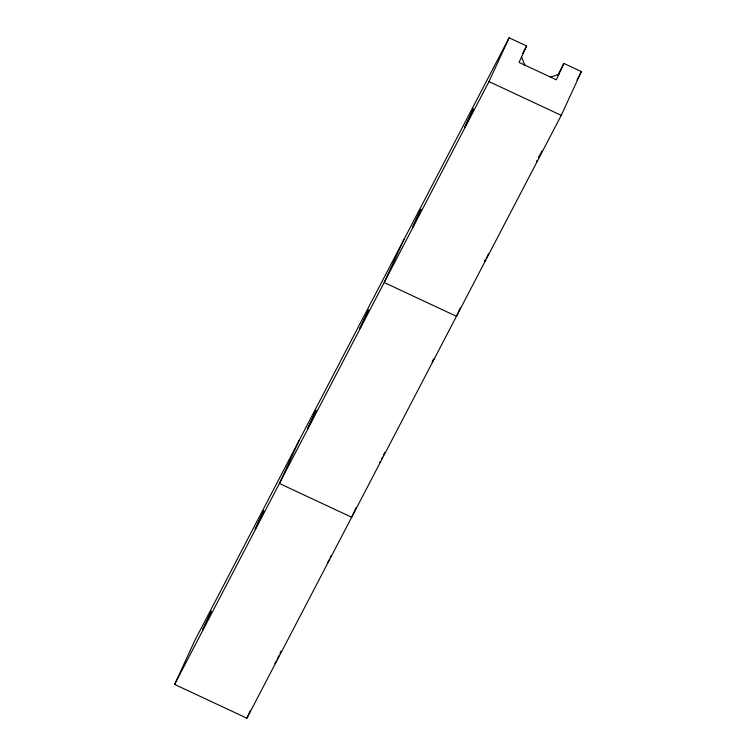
<?xml version="1.0" encoding="UTF-8"?>
<svg xmlns="http://www.w3.org/2000/svg" width="756" height="756" viewBox="0 0 756 756"><rect width="100%" height="100%" fill="white"/><g stroke="black" fill="none" stroke-linecap="round" stroke-linejoin="round"><path stroke-width="1.13" d="M275.345 662.747L275.052 663.57L276.724 660.262M380.126 461.803L379.833 462.521L380.136 462.086M537.015 161.104L537.308 160.376M433.094 360.026L432.234 362.152L433.906 358.835M485.484 259.544L484.624 261.67L485.494 260.007M538.678 157.286L539.671 155.131M174.617 684.416L194.755 640.644L509.109 37.8L526.592 45.974L519.041 62.389L556.35 79.824L563.9 63.409L581.383 71.584L561.245 115.356L246.891 718.2L174.617 684.416L488.981 81.572L509.109 37.8M299.537 439.699L279.408 483.471L351.672 517.255L356.095 507.645M404.328 238.745L384.19 282.527L456.463 316.301L460.385 307.758M246.891 718.2L250.33 710.725M279.956 653.439L281.052 651.067M383.604 454.923L384.738 452.494M541.92 151.068L538.697 157.891M277.717 658.202L278.813 655.877M330.107 557.73L331.213 555.405M488.385 253.978L486.297 258.363M381.515 459.308L382.498 457.248M329.125 559.78L327.745 562.568M522.774 53.298L526.592 45.974M557.89 74.92L563.9 63.409M577.017 79.956L581.383 71.584M537.015 161.198L537.318 160.669M550.519 77.103L558.864 74.353M488.981 81.572L561.245 115.356M521.564 56.917L524.872 65.111M203.071 628.964L202.788 629.795L211.434 611.217L203.071 628.964M255.471 528.491L255.178 529.323L263.825 510.744L255.471 528.491M307.862 428.019L307.569 428.841L316.216 410.262L307.862 428.019M360.253 327.546L359.96 328.369L368.616 309.894L360.253 327.546M412.644 227.074L412.36 227.896L421.007 209.317L412.644 227.074M465.044 126.592L464.751 127.424L473.398 108.845L465.044 126.592"/></g></svg>
